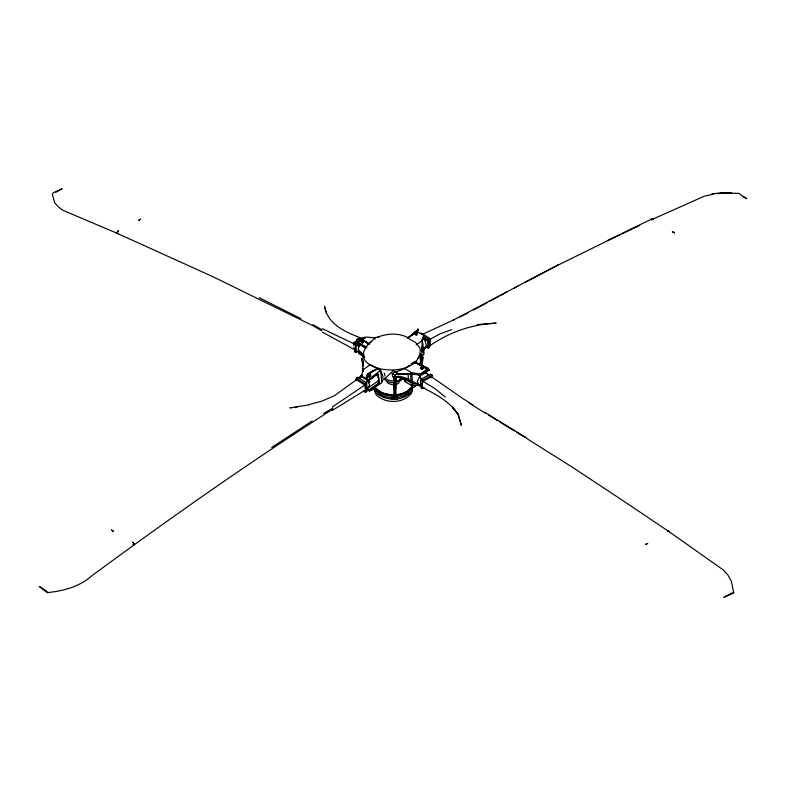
<?xml version="1.0" encoding="UTF-8"?>
<svg xmlns="http://www.w3.org/2000/svg" width="786" height="786" viewBox="0 0 786 786"><rect width="100%" height="100%" fill="white"/><g stroke="black" fill="none" stroke-linecap="round" stroke-linejoin="round"><path stroke-width="1.18" d="M371.11 388.775L379.461 382.802L378.272 373.812L368.339 380.729L361.187 376.759L363.181 369.754L370.334 364.488M366.757 379.648L366.757 375.718L368.349 373.488L377.486 368.29M367.543 381.004L368.339 382.114L369.931 381.672L368.339 382.694M369.135 377.142L369.135 376.13L367.15 374.932L367.15 375.944L369.135 377.142L370.727 375.187L368.742 373.989M369.538 373.831L369.135 375.649L367.946 373.822L368.742 373.35L369.538 373.831L366.757 376.052L368.349 373.723L366.757 376.052L371.925 371.356L378.675 368.496C381.495 371.464 383.244 375.62 383.037 379.736L381.839 381.721M370.314 390.249L371.503 390.259L371.503 389.237M372.299 389.954L372.299 388.942M392.273 399.376L392.283 396.419L397.038 396.213L397.038 399.18L393.737 398.728L393.373 399.386L392.273 399.376L392.283 396.419L393.373 399.386M393.373 398.266L393.747 396.861L393.737 398.728M394.15 388.579L394.562 378.125M394.837 397.795L395.574 398.453L394.837 398.669L394.945 388.815M412.051 374.185L420.392 374.971L427.555 370.039L427.152 369.027L420.402 373.949L411.658 372.731L410.469 373.537L396.557 373.792L394.965 374.971L394.955 380.208L395.26 376.907M395.741 388.579L395.456 376.907M396.301 399.18L395.574 396.861L395.574 398.738M409.663 374.313L396.557 374.47L396.557 373.792M417.621 330.601L417.219 332.291L418.024 329.088L418.024 330.277L408.081 338.344M423.575 351.735L423.575 354.781L420.795 356.765L420.795 353.729L423.575 351.735L421.591 350.782L422.387 341.782L421.591 341.075L423.978 335.514L416.826 331.545L407.433 337.744M421.591 367.75L421.994 365.588L422.789 366.07L422.78 367.18L421.591 367.75L423.978 367.19L423.978 368.202L421.994 369.381L420.402 368.428L421.728 366.738M421.984 351.45L422.78 342.902L423.566 350.772L423.173 349.564L422.387 352.118M422.377 358.387L421.984 354.771L421.188 360.116L420.392 360.204L420.392 355.341L420.392 358.917L421.188 358.681M423.978 335.514L421.984 342.185M418.81 363.918L427.948 368.388L428.743 370.383L425.167 372.259L427.152 371.149M362.12 340.593L360.794 341.605L362.385 343.001L364.37 340.81L362.778 340.092L363.181 341.104M364.616 356.716L362.768 356.618L362.768 355.606M362.385 342.332L360.794 341.605L362.778 340.564L364.37 340.81L362.385 343.001M364.763 338.324L364.763 337.312L367.553 337.115L373.507 337.754L375.551 338.884M371.365 365.077L380.66 370.363L368.339 379.717L368.339 380.729L373.507 376.985M410.469 373.537L411.245 382.527L408.465 378.626C404.033 378.243 398.473 374.107 394.965 378.115L392.578 376.445L392.185 373.635C397.48 370.334 404.613 370.177 409.201 365.235M416.433 333.863L416.433 332.272L415.637 331.79L414.841 332.262L415.234 333.618L416.433 333.863L415.637 331.79M416.826 332.557L416.826 331.545M417.219 332.291L418.014 329.481L407.688 338.344M417.219 331.171L418.024 329.088M420.392 374.971L420.402 373.949M421.994 367.995L422.387 366.07L426.759 367.848L428.743 369.744M425.56 371.68L429.136 370.147L428.35 368.388L414.045 362.297M392.646 399.2L393.373 399.2M395.947 394.847L395.859 376.553M363.348 371.611L363.437 369.371M362.975 366.099L363.181 359.811L361.589 358.848L364.37 356.864M366.689 389.05L366.807 387.164M412.237 384.423L412.051 386.702C408.799 392.145 402.098 394.503 396.065 395.004M411.952 389.974L411.677 392.931C403.758 403.857 385.523 403.975 376.16 394.857L374.696 391.133M412.689 387.488L412.414 390.436C404.289 401.882 385.12 401.705 375.433 392.273L373.596 388.323M421.591 356.893L423.173 357.375L421.885 366.119M362.857 339.09L364.95 337.842L363.319 337.42L353.847 342.49L353.838 345.958M411.589 386.8L411.324 389.591L408.386 393.088L403.994 395.918L398.138 397.431M360.754 340.348L355.518 343.472L355.636 350.91L356.264 352.482L358.269 351.234M394.071 376.553L393.747 394.837L394.11 398.237L394.837 398.669M363.476 391.143L365.431 392.44L365.598 390.858M463.544 399.003L431.514 376.799L422.917 381.308L422.102 384.58L422.524 387.419C433.332 393.049 444.454 398.718 452.893 407.728M362.778 370.147L363.181 362.189M432.162 377.575L432.153 375.03L430.482 374.146L421.05 379.117L420.117 386.113L421.935 388.618L424.027 387.577M420.883 383.421L420.893 386.231L412.414 381.092M358.976 342.961L356.107 344.681L355.96 349.957L356.5 350.811L363.928 353.995M426.14 346.99L428.183 348.08L428.557 339.051L423.458 336.212M423.173 357.375L422.377 357.846L420.913 365.745M366.404 383.843L367.337 379.206M412.601 384.914L412.051 387.636C408.789 393.02 402.294 395.761 396.183 395.977M420.117 365.5L420.785 362.238M356.422 340.505L357.62 338.923L356.029 342.431L356.422 344.258L358.013 345.516M419.636 365.343L420.392 361.757M420.284 363.672L420.785 361.285M416.826 332.281L417.219 330.601M356.422 344.494L356.422 340.741L358.013 339.159L359.605 338.825L362.385 339.69L369.459 344.553M397.038 396.213L397.038 399.18M356.186 380.738L356.451 379.776L364.832 385.071L365.461 389.935L332.38 410.39M399.602 380.876L398.512 383.283L397.048 384.158M367.543 381.239L366.355 377.103L366.757 375.718M432.153 375.03L422.681 380.041L421.689 384.806L421.935 388.618M359.85 377.987L360.371 376.435L361.737 375.57L360.165 377.27M424.892 347.648L423.173 352.128M423.173 350.694L424.361 347.52M361.187 376.759L361.982 374.765M355.694 379.609L357.443 377.074L366.62 382.851L367.17 389.905L366.993 391.212L365.431 392.44M356.029 342.332L356.824 340.741L356.815 344.258L359.202 345.811M359.909 343.885L358.131 349.112L360.764 352.452M427.044 373.782L425.619 372.888L419.901 375.796L417.209 381.79L419.056 385.248M321.857 330.788L312.681 325.591L213.222 276.849L116.741 233.147L62.782 210.216L58.282 206.816L54.656 202.739L52.269 193.965L53.821 192.521L62.104 188.689L55.855 192.295M402.098 378.597L400.899 380.493L395.741 382.615M651.456 219.756L651.987 218.911L653.225 219.265L651.456 219.756L704.325 196.186L713.708 194.063M409.034 389.718L410.312 387.979M412.051 386.388C408.838 391.841 402.196 394.1 396.183 394.582M422.387 355.351L421.984 355.822L421.591 354.869M422.377 359.399L421.188 360.116M366.423 389.738L369.558 385.287L367.809 380.041M394.159 380.738L394.159 379.785M395.555 377.565L396.154 380.512L394.955 380.984L394.562 377.162M733.731 592.909L723.896 597.311L732.179 592.939L733.731 592.909L731.344 581.119L727.718 574.733L723.218 569.909L669.259 531.798L623.298 500.849L572.778 467.503L527.003 438.657M411.687 387.184L414.251 387.193L415.352 386.044L414.979 384.983M374.028 339.188C332.979 371.1 423.359 384.531 420.117 348.218L415.558 342.47L407.757 338.098M364.37 340.81L362.778 341.851L361.982 341.379L362.778 340.564M384.226 379.392L393.364 370.481L394.159 370.923M358.023 378.547L361.737 375.57M412.454 334.836L416.03 332.026M421.994 369.381L423.978 367.19L422.387 366.227M367.946 373.822L368.742 374.303L377.486 368.526L378.675 368.496M356.451 379.776L334.335 395.771L322.005 401.096L309.262 404.544M367.877 344.268L371.542 341.655M412.06 334.728L418.014 329.658L418.024 330.277M417.7 358.22L423.959 353.818L423.566 350.91M411.078 363.908L412.955 362.592M401.705 378.371L399.317 380.031L396.134 380.964M364.969 347.54L358.013 343.59L357.61 342.234L364.763 337.312M416.226 344.769L421.591 341.075M332.331 406.991L364.832 385.071M366.453 389.325L369.518 391.074L381.839 382.733L380.66 370.363M367.76 388.146L377.889 381.181L378.724 379.157L376.975 374.087M366.227 388.117L369.125 389.718L379.461 382.802L377.388 381.623M271.73 447.45L312.042 421.07M358.809 338.992L358.013 339.503L359.605 338.825M459.938 317.082L468.191 312.72M361.982 341.379L361.589 339.925L362.385 339.454L363.181 339.69L363.574 341.045M361.589 339.925L363.181 339.69M414.841 332.262L416.433 332.272M416.423 335.249L417.621 333.863L416.03 334.571L414.045 333.608L416.423 335.249L416.03 334.571M369.135 376.13L370.727 375.187M422.789 366.07L421.591 366.06M403.994 393.206L408.396 390.593M368.339 374.942L370.727 375.855M332.95 409.044C250.685 461.382 170.867 517.62 92.326 575.401C79.966 586.631 63.548 590.964 47.337 592.634L39.3 586.444L46.413 590.954L47.691 592.556M428.557 339.051L429.736 338.363L430.335 343.354L429.362 347.589L428.183 348.08M323.606 413.407L332.822 408.121M372.318 371.601L376.69 369.096M356.264 378.272L365.009 383.765L366.62 382.851M421.345 340.505L424.263 338.884L427.977 340.259L427.967 346.597L424.194 348.866L426.415 345.182L424.263 338.884L422.396 337.892M473.427 310.087L487.212 302.62M489.334 301.47L498.884 296.302M501.006 295.153L507.373 291.704M513.739 288.256L518.043 286.006M524.517 282.626L557.932 265.157L606.694 241.184M453.178 320.187L558.414 264.676M607.185 240.703L651.987 218.911M607.784 240.663L619.8 234.906M621.981 233.864L639.44 225.503M647.674 543.431L645.483 544.482L647.615 543.49M422.21 334.472L453.669 319.902M373.507 337.754L379.294 336.958M404.289 379.481L404.888 381.603L411.638 385.572L418.791 385.494M356.107 344.681L359.32 343.453M451.665 329.609L440.278 333.726L429.549 339.601L429.539 345.948C449.052 332.232 472.278 324.205 496.163 323.134L477.043 324.569M377.702 337.125C387.439 333.333 399.052 332.675 408.415 337.892M425.167 372.259L427.152 371.729M396.557 374.47L408.081 374.47L408.465 378.626M133.139 544.924L134.544 544.374L132.775 542.193L134.544 544.374L133.139 544.659M308.957 404.928L289.838 407.806L292.205 407.669M358.013 339.159L362.523 339.788M393.776 372.456L397.745 371.994L393.776 372.358M711.929 193.818L721.882 192.835L731.697 193.14L720.998 192.884L730.459 192.983M717.107 193.71L720.507 193.366M372.142 388.608L372.869 389.227L375.433 389.021L374.706 387.154M422.387 367.278L423.978 367.19M393.865 394.719C387.36 395.014 380.473 392.902 375.806 388.225M393.865 395.034L385.327 394.051M396.183 394.896L398.502 394.759M294.563 407.531L296.931 407.394M393.992 395.073C387.4 395.299 380.512 393.314 375.796 388.539M393.865 396.036C386.879 396.272 378.105 394.395 374.883 387.498M727.639 193.169L738.752 193.366L746.7 198.73L742.682 196.412M394.68 382.615L392.558 382.605A8.862 5.119 0.3 0 1 386.997 381.161A9.442 5.453 0.3 0 1 385.012 379.491M412.424 385.317L414.979 385.425L415.352 386.044M396.301 398.895L397.038 398.905M118.155 233.707L116.741 233.147L118.214 230.799L116.741 233.147L118.568 233.678M412.837 383.411L418.398 384.049M392.646 384.796L388.991 383.686L387.518 382.802L387.154 381.485M392.558 380.955L388.982 380.463L384.482 377.987M369.135 382.183L366.757 379.412M413.642 362.159L422.387 366.07L421.994 365.588M391.546 397.844C384.944 397.107 376.956 394.739 374.696 387.704L375.433 389.021M359.605 338.491L362.385 339.11L368.821 343.62M425.167 366.924L422.387 366.305L427.948 368.624M357.61 345.752L359.202 346.213M421.591 357.61L422.377 357.846M410.459 380.837L396.95 376.494M411.638 385.572L410.459 382.192L396.95 376.828M356.264 352.482L354.643 351.863L354.417 350.251M362.002 338.422C346.331 332.35 327.752 325.04 324.539 306.216L326.229 312.877M322.457 328.725L354.486 344.062M392.185 373.635L394.965 374.971M259.282 297.727L301.028 318.723M322.486 332.173L354.83 349.829L354.064 347.373M357.61 342.234L366.915 347.225M469.242 403.139L485.247 413.112M422.74 337.361L427.977 340.259M361.187 375.747L368.339 379.717M421.05 379.117L422.681 380.041M363.957 355.518L358.799 352.58L358.789 353.592L364.665 357.129M313.005 324.647L321.72 329.717M353.847 342.49L355.518 343.472M404.505 368.526L411.658 372.731L412.837 385.101M417.995 374.657L419.901 375.796L421.286 380.119M414.841 361.275L427.152 369.027M421.856 365.745L422.387 366.07M420.402 367.75L421.994 368.703M359.605 344.209L366.04 348.08M363.574 362.847L361.982 361.894L361.589 358.848M422.917 381.308L434.845 388.52L445.416 397.077M484.972 412.414L526.718 437.969M488.381 415.028L497.774 420.775M499.857 422.053L514.476 430.993M516.559 432.271L524.91 437.38M420.991 332.93L429.736 338.363M369.381 344.455L362.208 339.837M429.038 375.06L423.595 371.582M464.28 399.416L472.995 404.986M406.824 379.864L410.459 382.192M113.41 531.326L111.435 529.99L113.41 531.356M424.263 338.884L428.203 341.733M419.203 355.577L420.795 356.765M376.533 388.942L380.198 392.027M362.385 369.037L363.181 369.754M452.53 407.649L458.366 414.566L461.461 425.55L457.717 413.79L452.255 406.696L458.041 414.173M394.562 377.634L393.373 376.916L393.766 380.267M428.743 369.508L429.136 370.147M395.751 379.795L396.154 380.512M367.946 381.004L366.355 377.103M365.009 383.765L365.804 386.781M415.637 332.743L416.03 334.099M368.742 374.303L369.135 375.649M369.125 389.718L369.518 391.074M431.514 376.799L431.789 377.761M362.366 355.193L362.768 356.618M384.236 373.045L385.022 375.993M362.385 340.161L362.778 341.851M404.358 379.284L404.888 381.603L404.594 379.304M419.901 375.796L420.864 380.453M422.279 357.885L421.984 354.771L422.279 358.249M372.869 388.579L372.869 389.227M371.503 389.542L371.503 390.259M363.957 356.117L363.957 356.824M140.517 219.156L138.523 220.473L140.517 219.156M668.572 531.071L667.786 531.483L668.974 531.1L669.259 531.798L668.572 531.071M674.565 232.823L672.394 231.752L674.565 232.823M367.15 379.412L366.757 377.447L367.15 379.412"/></g></svg>
